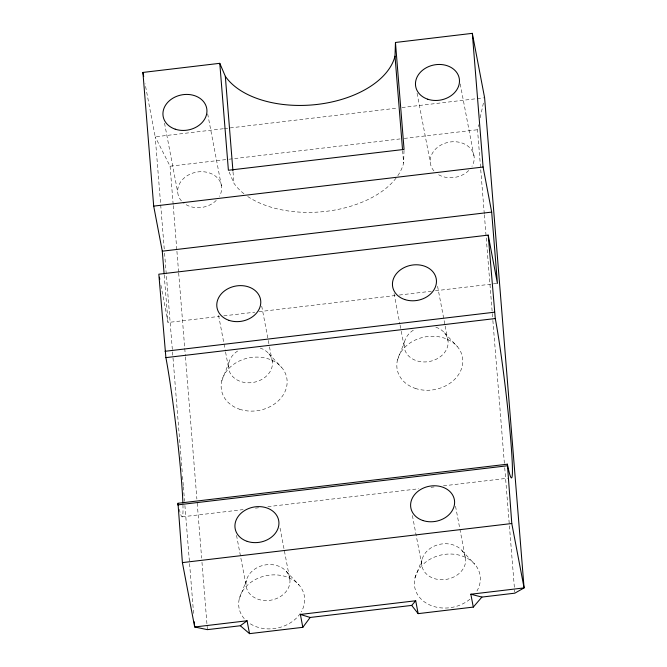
<?xml version="1.0" encoding="UTF-8"?>
<svg xmlns="http://www.w3.org/2000/svg" width="667" height="667" viewBox="0 0 667 667"><rect width="100%" height="100%" fill="white"/><g stroke="black" fill="none" stroke-linecap="round" stroke-linejoin="round"><path stroke-width="0.5" stroke-dasharray="3.33 2.5" d="M397.815 175.704A88.569 52.234 -4.6 0 0 403.618 163.098L404.069 149.416M484.275 213.715L477.514 129.74L478.614 124.737M480.165 117.734L483.492 102.735M221.761 380.965L228.864 362.698M239.303 598.741L246.406 580.473M397.432 360.113L404.544 341.846M414.974 577.897L422.078 559.63M223.353 128.731L155.211 136.818L145.072 83.675M224.387 128.606L397.865 108.029M401.993 107.537L483.567 97.857M164.24 248.974L155.211 136.818L170.077 166.216L227.847 159.363M228.881 159.238L400.133 138.919M404.26 138.428L477.514 129.74M160.93 285.259L168.034 322.486L219.66 316.358M223.787 315.866L254.769 312.189M258.896 311.697L395.197 295.531M399.325 295.039L431.341 291.237M435.468 290.754L497.424 283.4M182.174 516.842L243.096 509.613M255.486 508.146L258.579 507.779M267.876 506.67L418.634 488.786M431.024 487.319L434.117 486.943M443.413 485.843L507.437 478.247M444.422 332.775L457.262 346.507M461.964 550.558L474.796 564.29M268.751 353.618L281.582 367.35M286.285 571.402L299.124 585.134M229.19 172.111L233.934 183.233A88.569 52.234 -4.6 0 0 244.239 193.972M460.213 83.934L474.17 157.129M417.067 93.213L430.257 162.339M437.585 286.293L444.972 325.029M445.164 326.046L448.082 341.337M455.536 506.261L465.624 559.121A22.144 17.842 -10.8 0 1 433.925 578.464A22.144 17.842 -10.8 0 1 431.441 547.59A22.144 17.842 -10.8 0 1 465.624 559.121M394.055 293.547L399.892 324.129M400.083 325.146L401.05 330.24M401.251 331.257L404.169 346.548M412.398 515.533L421.702 564.332M261.714 306.12L269.301 345.873M269.493 346.898L272.411 362.189M207.679 113.899L221.644 187.094M280.057 528.122L289.945 579.965A22.144 17.842 -10.8 0 1 258.254 599.308A22.144 17.842 -10.8 0 1 255.769 568.434A22.144 17.842 -10.8 0 1 289.945 579.965M218.576 315.408L225.379 351.084M225.571 352.109L228.489 367.4M164.532 123.17L177.722 192.304M236.527 535.359L246.031 585.176M484.359 214.749L492.788 319.468M492.871 320.502L504.394 463.573M504.727 467.725L514.749 592.138M402.618 150.642L403.618 163.098M233.016 171.819L233.934 183.233M170.077 166.216L173.17 204.577M173.253 205.611L176.838 250.192M176.922 251.234L178.598 271.969M178.681 273.003L185.359 355.945M185.443 356.978L196.882 499.016M197.215 503.168L201.642 558.112M201.976 562.264L207.404 629.648M164.574 253.127L172.936 356.978M173.02 358.021L182.224 472.253M182.558 476.405L183.308 485.751M183.392 486.793L184.567 501.334M184.901 505.486L193.763 615.566M164.207 274.954L168.034 322.486M396.098 178.081A88.569 52.234 -4.6 0 1 247.415 196.29M182.941 504.777A88.569 4.569 83.2 0 1 179.298 509.371M435.859 327.205A22.144 17.842 -10.8 0 1 443.872 353.41A22.144 17.842 -10.8 0 1 410.23 357.404A22.144 17.842 -10.8 0 1 413.899 329.815M260.188 348.049A22.144 17.842 -10.8 0 1 268.192 374.254A22.144 17.842 -10.8 0 1 234.551 378.247A22.144 17.842 -10.8 0 1 238.227 350.659M433.917 170.902A22.144 17.842 -10.8 0 1 450.775 141.904A22.144 17.842 -10.8 0 1 471.953 166.383M468.759 170.494A22.144 17.842 -10.8 0 1 437.702 174.179M181.382 200.867A22.144 17.842 -10.8 0 1 198.249 171.869A22.144 17.842 -10.8 0 1 219.418 196.348M216.225 200.459A22.144 17.842 -10.8 0 1 182.758 202.276M244.222 618.634A33.217 26.772 -10.8 0 1 269.518 575.146A33.217 26.772 -10.8 0 1 301.276 611.872M300.258 613.482A33.217 26.772 -10.8 0 1 248.332 622.461M469.91 599.224A33.217 26.772 -10.8 0 1 416.333 592.279A33.217 26.772 -10.8 0 1 449.149 554.027A33.217 26.772 -10.8 0 1 476.955 591.02M239.528 409.213A33.217 26.772 -10.8 0 0 287.077 380.198A33.217 26.772 -10.8 0 0 235.801 362.906A33.217 26.772 -10.8 0 0 239.528 409.213M415.207 388.369A33.217 26.772 -10.8 0 0 462.748 359.355A33.217 26.772 -10.8 0 0 411.472 342.063A33.217 26.772 -10.8 0 0 415.207 388.369"/><path stroke-width="1" d="M402.534 149.608L395.006 56.153L395.456 42.471L472.319 33.35L484.601 97.732L524.079 587.902L514.832 593.171L481.891 597.082L470.835 594.222L473.295 607.095L418.167 613.64L411.697 605.411L310.172 617.459L300.367 614.449L302.826 627.322L249.525 633.65L240.345 625.746L207.404 629.648L194.681 626.988L182.399 562.606L177.997 503.277L507.387 464.19L508.004 467.25A88.569 4.569 83.2 0 0 510.455 436.568A88.569 4.569 83.2 0 0 495.281 318.543L488.211 235.109L158.821 274.195L165.891 357.629A88.569 4.569 83.2 0 1 182.883 502.918M470.835 594.222L524.079 587.902L511.789 523.52L507.387 464.19M302.826 627.322L310.172 617.459M473.295 607.095L481.891 597.082M411.697 605.411L415.708 600.767L418.167 613.64M240.345 625.746L247.073 620.777L249.525 633.65M164.124 273.92L162.289 251.184L153.693 206.12L142.921 72.436L219.785 63.315L225.321 76.288L232.925 170.777M153.693 206.12L483.083 167.033L491.679 212.098L497.424 283.4L488.211 235.109M162.289 251.184L491.679 212.098M165.032 351.301L494.422 312.214M165.891 357.629L495.281 318.543M177.755 504.886L507.145 465.799M182.399 562.606L511.789 523.52M247.073 620.777L194.681 626.988L194.264 621.794M300.367 614.449L415.708 600.767M177.997 503.277L178.406 505.311M142.921 72.436L143.705 76.522M159.396 277.214L159.78 279.223M472.319 33.35L483.083 167.033M395.456 42.471L404.069 149.416L228.397 170.26L219.785 63.315M395.006 56.153A88.569 52.234 -4.6 0 1 317.45 104.402A88.569 52.234 -4.6 0 1 225.321 76.288M422.878 520.518A22.144 17.842 -10.8 0 0 454.569 501.175A22.144 17.842 -10.8 0 0 420.385 489.645A22.144 17.842 -10.8 0 0 422.878 520.518M247.199 541.362A22.144 17.842 -10.8 0 0 278.898 522.019A22.144 17.842 -10.8 0 0 244.714 510.488A22.144 17.842 -10.8 0 0 247.199 541.362M427.739 99.208A22.144 17.842 -10.8 0 0 459.438 79.865A22.144 17.842 -10.8 0 0 425.254 68.334A22.144 17.842 -10.8 0 0 427.739 99.208M175.204 129.173A22.144 17.842 -10.8 0 0 206.903 109.83A22.144 17.842 -10.8 0 0 172.72 98.299A22.144 17.842 -10.8 0 0 175.204 129.173M229.048 320.368A22.144 17.842 -10.8 0 0 260.739 301.017A22.144 17.842 -10.8 0 0 226.563 289.495A22.144 17.842 -10.8 0 0 229.048 320.368M404.719 299.525A22.144 17.842 -10.8 0 0 436.418 280.173A22.144 17.842 -10.8 0 0 402.234 268.651A22.144 17.842 -10.8 0 0 404.719 299.525"/></g></svg>
